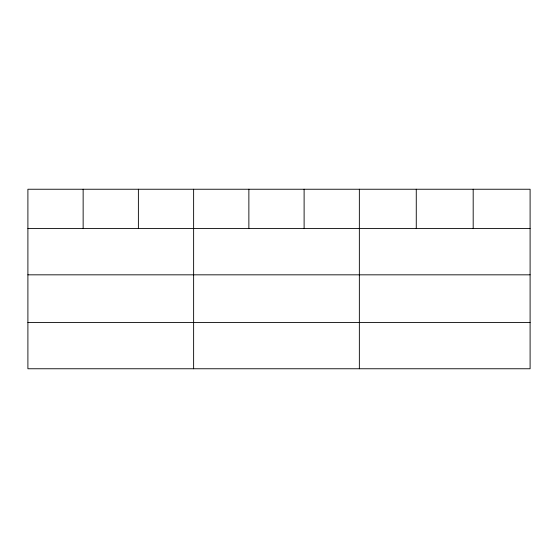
<?xml version="1.0" encoding="UTF-8"?>
<svg xmlns="http://www.w3.org/2000/svg" width="558" height="558" viewBox="0 0 558 558"><rect width="100%" height="100%" fill="white"/><g stroke="black" fill="none" stroke-linecap="round" stroke-linejoin="round"><path stroke-width="0.84" d="M530.1 274.829L530.1 189.239L27.9 189.239L27.9 368.761L530.1 368.761L530.1 274.829L27.9 274.829M27.9 228.564L530.1 228.564M27.9 322.496L530.1 322.496M473.184 189.239L473.184 228.564M416.268 189.239L416.268 228.564M359.352 189.239L359.352 368.761M304.11 189.239L304.11 228.564M248.868 189.239L248.868 228.564M193.626 189.239L193.626 368.761M138.384 189.239L138.384 228.564M83.142 189.239L83.142 228.564"/></g></svg>
